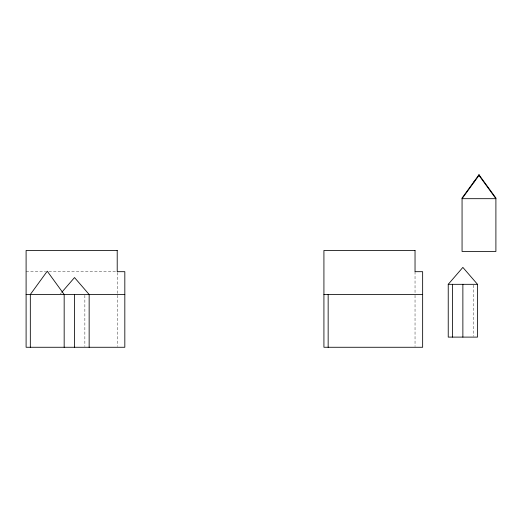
<?xml version="1.0" encoding="UTF-8"?>
<svg xmlns="http://www.w3.org/2000/svg" width="522" height="522" viewBox="0 0 522 522"><rect width="100%" height="100%" fill="white"/><g stroke="black" fill="none" stroke-linecap="round" stroke-linejoin="round"><path stroke-width="0.39" stroke-dasharray="2.61 1.96" d="M60.402 293.873L61.452 292.666M26.1 271.688L45.623 271.688M48.879 271.688L116.399 271.688M473.219 285.129L473.219 336.298M415.036 271.688L415.036 293.664M415.036 295.295L415.036 346.458M117.209 272.504L117.209 293.664M117.209 295.295L117.209 346.458M84.864 295.295L84.864 346.458"/><path stroke-width="0.78" d="M478.981 174.733L462.061 198.014L462.061 251.467L495.9 251.467L495.9 198.014L478.981 174.733L478.981 175.405L462.061 198.686L495.9 198.686L478.981 175.405M61.974 292.066L74.516 277.56L89.151 294.48L89.151 347.267M448.235 284.32L462.87 267.401L477.506 284.32L477.506 337.108L448.235 337.108L448.235 284.32L477.506 284.32M26.1 294.48L124.823 294.48M323.921 294.48L422.65 294.48M473.78 181.884L473.78 182.556M462.87 284.32L462.87 337.108M452.522 284.32L452.522 337.108M328.155 294.48L328.155 347.267M74.516 294.48L74.516 347.267M64.167 347.267L64.167 294.48L47.248 271.192L30.328 294.48L30.328 347.267M117.209 250.475L26.1 250.475L26.1 347.267L124.823 347.267L124.823 271.688L117.209 271.688L117.209 250.475M415.036 250.475L323.921 250.475L323.921 347.267L422.65 347.267L422.65 271.688L415.036 271.688L415.036 250.475"/></g></svg>
